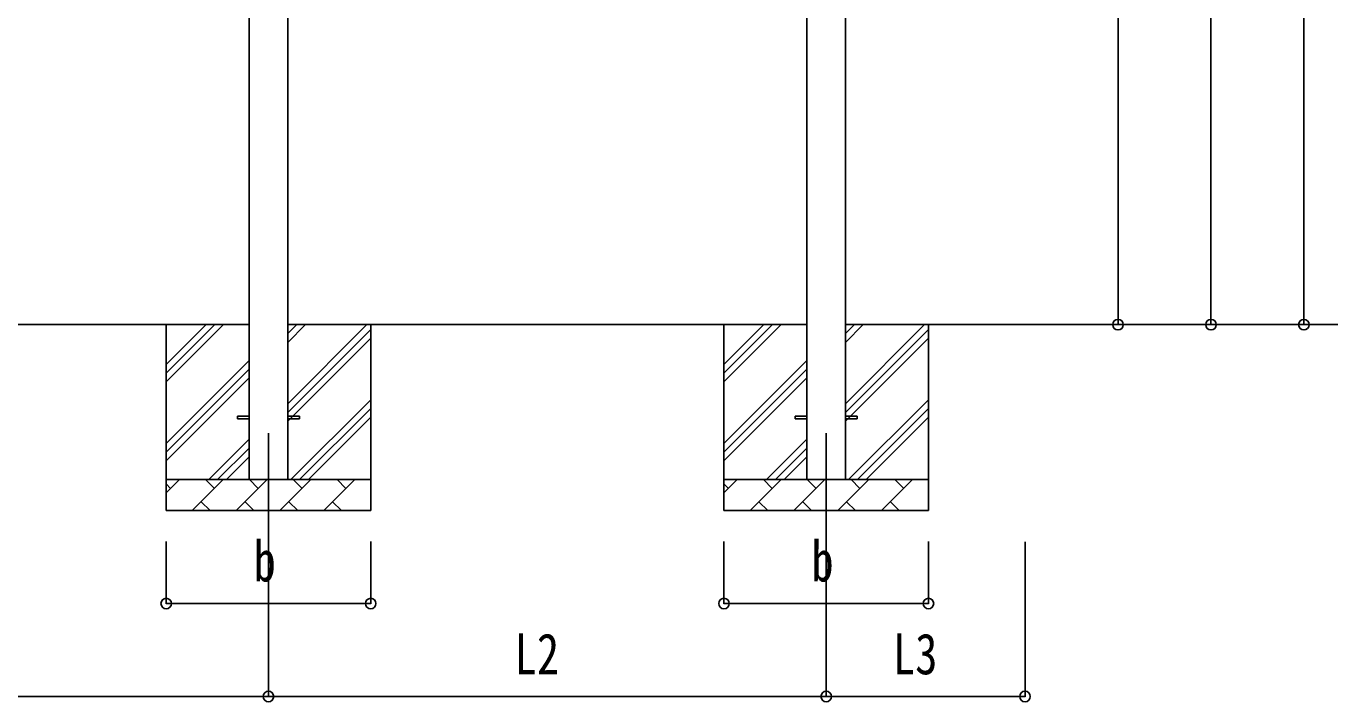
# Model space of a CAD drawing. Units: millimetres, scale not verified. Extents: x -16820 to 16820, y -11880 to 11880.
# Drawn here: x -905 to 3327, y -4099 to -1919 of the extents above; entities that cross this region are included whole.
import ezdxf
from ezdxf.enums import TextEntityAlignment as Align

# ---------------------------------------------------------------- set-up
doc = ezdxf.new("R2010")
doc.units = ezdxf.units.MM
doc.header["$LTSCALE"] = 50
for name, color, linetype in [('0-4_YKK_12', 2, 'Continuous'), ('0-5_YKK_13', 4, 'Continuous'), ('0-6_YKK_A1', 4, 'Continuous'), ('0-7_YKK_D', 6, 'Continuous')]:
    doc.layers.add(name, color=color, linetype=linetype)
doc.styles.add('ＭＳ ゴシック', font='')
doc.styles.get('ＭＳ ゴシック').set_extended_font_data('MS Gothic')

msp = doc.modelspace()

# ---------------------------------------------------------------- linework, layer by layer
at = {"layer": '0-4_YKK_12'}
for p, q in [((-123.42, -3232), (-123.42, -3732)), ((1676.58, -3232), (1676.58, -3732))]:
    msp.add_line(p, q, dxfattribs=at)
at = {"layer": '0-5_YKK_13'}
for p, q in [((-223.42, -3177.5), (-185.92, -3177.5)), ((-223.42, -3186.5), (-223.42, -3177.5)), ((-223.42, -3186.5), (-185.92, -3186.5)), ((-60.92, -3177.5), (-23.42, -3177.5)), ((-60.92, -3186.5), (-23.42, -3186.5)), ((-23.42, -3186.5), (-23.42, -3177.5)), ((1576.58, -3177.5), (1614.08, -3177.5)), ((1576.58, -3186.5), (1576.58, -3177.5)), ((1576.58, -3186.5), (1614.08, -3186.5)), ((1739.08, -3177.5), (1776.58, -3177.5)), ((1739.08, -3186.5), (1776.58, -3186.5)), ((1776.58, -3186.5), (1776.58, -3177.5))]:
    msp.add_line(p, q, dxfattribs=at)
at = {"layer": '0-6_YKK_A1'}
for p, q in [((1614.08, -507.36), (1614.08, -3382)), ((1739.08, -3382), (1739.08, -507.36)), ((-185.92, -533.07), (-185.92, -3382)), ((-60.92, -3382), (-60.92, -533.07)), ((-185.92, -2882), (-1860.92, -2882)), ((-453.42, -2882), (-453.42, -3482)), ((-453.42, -3067.05), (-268.37, -2882)), ((-453.42, -3038.77), (-296.65, -2882)), ((-453.42, -3010.48), (-324.94, -2882)), ((1614.08, -2882), (-60.92, -2882)), ((-60.92, -3137.1), (194.18, -2882)), ((-60.92, -2939.11), (-3.81, -2882)), ((-60.92, -2910.82), (-32.1, -2882)), ((-60.92, -3165.38), (206.58, -2897.88)), ((206.58, -2882), (206.58, -3482)), ((1346.58, -2882), (1346.58, -3482)), ((1346.58, -3067.05), (1531.63, -2882)), ((1346.58, -3038.77), (1503.35, -2882)), ((1346.58, -3010.48), (1475.06, -2882)), ((3327.46, -2882), (1739.08, -2882)), ((1739.08, -3137.1), (1994.18, -2882)), ((1739.08, -2939.11), (1796.19, -2882)), ((1739.08, -2910.82), (1767.9, -2882)), ((1739.08, -3165.38), (2006.58, -2897.88)), ((2006.58, -2882), (2006.58, -3482)), ((-60.92, -3193.67), (206.58, -2926.17)), ((1739.08, -3193.67), (2006.58, -2926.17)), ((-453.42, -3265.04), (-185.92, -2997.54)), ((1346.58, -3265.04), (1614.08, -2997.54)), ((-453.42, -3293.32), (-185.92, -3025.82)), ((1346.58, -3293.32), (1614.08, -3025.82)), ((-453.42, -3321.61), (-185.92, -3054.11)), ((1346.58, -3321.61), (1614.08, -3054.11)), ((-51.26, -3382), (206.58, -3124.16)), ((1748.74, -3382), (2006.58, -3124.16)), ((-22.98, -3382), (206.58, -3152.44)), ((1777.02, -3382), (2006.58, -3152.44)), ((5.3, -3382), (206.58, -3180.73)), ((1805.3, -3382), (2006.58, -3180.73)), ((-315.82, -3382), (-185.92, -3252.1)), ((1484.18, -3382), (1614.08, -3252.1)), ((-287.54, -3382), (-185.92, -3280.38)), ((1512.46, -3382), (1614.08, -3280.38)), ((-259.25, -3382), (-185.92, -3308.67)), ((1540.75, -3382), (1614.08, -3308.67)), ((-453.42, -3382), (206.58, -3382)), ((-453.42, -3424.89), (-410.53, -3382)), ((-369.11, -3482), (-269.11, -3382)), ((-297.66, -3410.55), (-326.21, -3382)), ((-227.68, -3482), (-127.68, -3382)), ((-156.24, -3410.55), (-184.79, -3382)), ((-86.26, -3482), (13.74, -3382)), ((-14.82, -3410.55), (-43.37, -3382)), ((55.16, -3482), (155.16, -3382)), ((126.6, -3410.55), (98.05, -3382)), ((203.29, -3382), (206.58, -3378.72)), ((1346.58, -3382), (2006.58, -3382)), ((1346.58, -3424.89), (1389.47, -3382)), ((1430.89, -3482), (1530.89, -3382)), ((1502.34, -3410.55), (1473.79, -3382)), ((1572.32, -3482), (1672.32, -3382)), ((1643.76, -3410.55), (1615.21, -3382)), ((1713.74, -3482), (1813.74, -3382)), ((1785.18, -3410.55), (1756.63, -3382)), ((1855.16, -3482), (1955.16, -3382)), ((1926.6, -3410.55), (1898.05, -3382)), ((2003.29, -3382), (2006.58, -3378.72)), ((-439.08, -3410.55), (-453.42, -3396.21)), ((1360.92, -3410.55), (1346.58, -3396.21)), ((-340.55, -3453.45), (-312, -3482)), ((-199.13, -3453.45), (-170.58, -3482)), ((-57.71, -3453.45), (-29.16, -3482)), ((83.71, -3453.45), (112.26, -3482)), ((1459.45, -3453.45), (1488, -3482)), ((1600.87, -3453.45), (1629.42, -3482)), ((1742.29, -3453.45), (1770.84, -3482)), ((1883.71, -3453.45), (1912.26, -3482)), ((206.58, -3482), (-453.42, -3482)), ((2006.58, -3482), (1346.58, -3482))]:
    msp.add_line(p, q, dxfattribs=at)
at = {"layer": '0-7_YKK_D'}
for p, q in [((3218.22, -2882), (3218.22, -139.11)), ((2918.22, -2882), (2918.22, -244.86)), ((2618.22, -2882), (2618.22, -504.86)), ((-453.42, -3582), (-453.42, -3783)), ((-123.42, -3582), (-123.42, -4083)), ((-123.42, -3582), (-123.42, -4083)), ((206.58, -3582), (206.58, -3783)), ((1346.58, -3582), (1346.58, -3783)), ((1676.58, -3582), (1676.58, -4083)), ((1676.58, -3582), (1676.58, -4083)), ((2006.58, -3582), (2006.58, -3783)), ((2318.22, -3583), (2318.22, -4083)), ((-453.42, -3782), (206.58, -3782)), ((1346.58, -3782), (2006.58, -3782)), ((-1923.42, -4082), (-123.42, -4082)), ((-123.42, -4082), (1676.58, -4082)), ((1676.58, -4082), (2318.22, -4082))]:
    msp.add_line(p, q, dxfattribs=at)
for centre in [(2618.22, -2882), (2918.22, -2882), (3218.22, -2882), (-453.42, -3782), (206.58, -3782), (1346.58, -3782), (2006.58, -3782), (-123.42, -4082), (-123.42, -4082), (1676.58, -4082), (1676.58, -4082), (2318.22, -4082)]:
    msp.add_circle(centre, 17, dxfattribs=at)

# ---------------------------------------------------------------- texts
at = {"layer": '0-7_YKK_D', "style": 'ＭＳ ゴシック', "width": 0.8}
for s, p in [('b', (-171.42, -3750)), ('b', (1628.58, -3750)), ('L2', (670.98, -4050)), ('L3', (1891.8, -4050))]:
    msp.add_text(s, height=132, dxfattribs=at).set_placement(p, align=Align.BOTTOM_LEFT)

doc.saveas('drawing.dxf')
